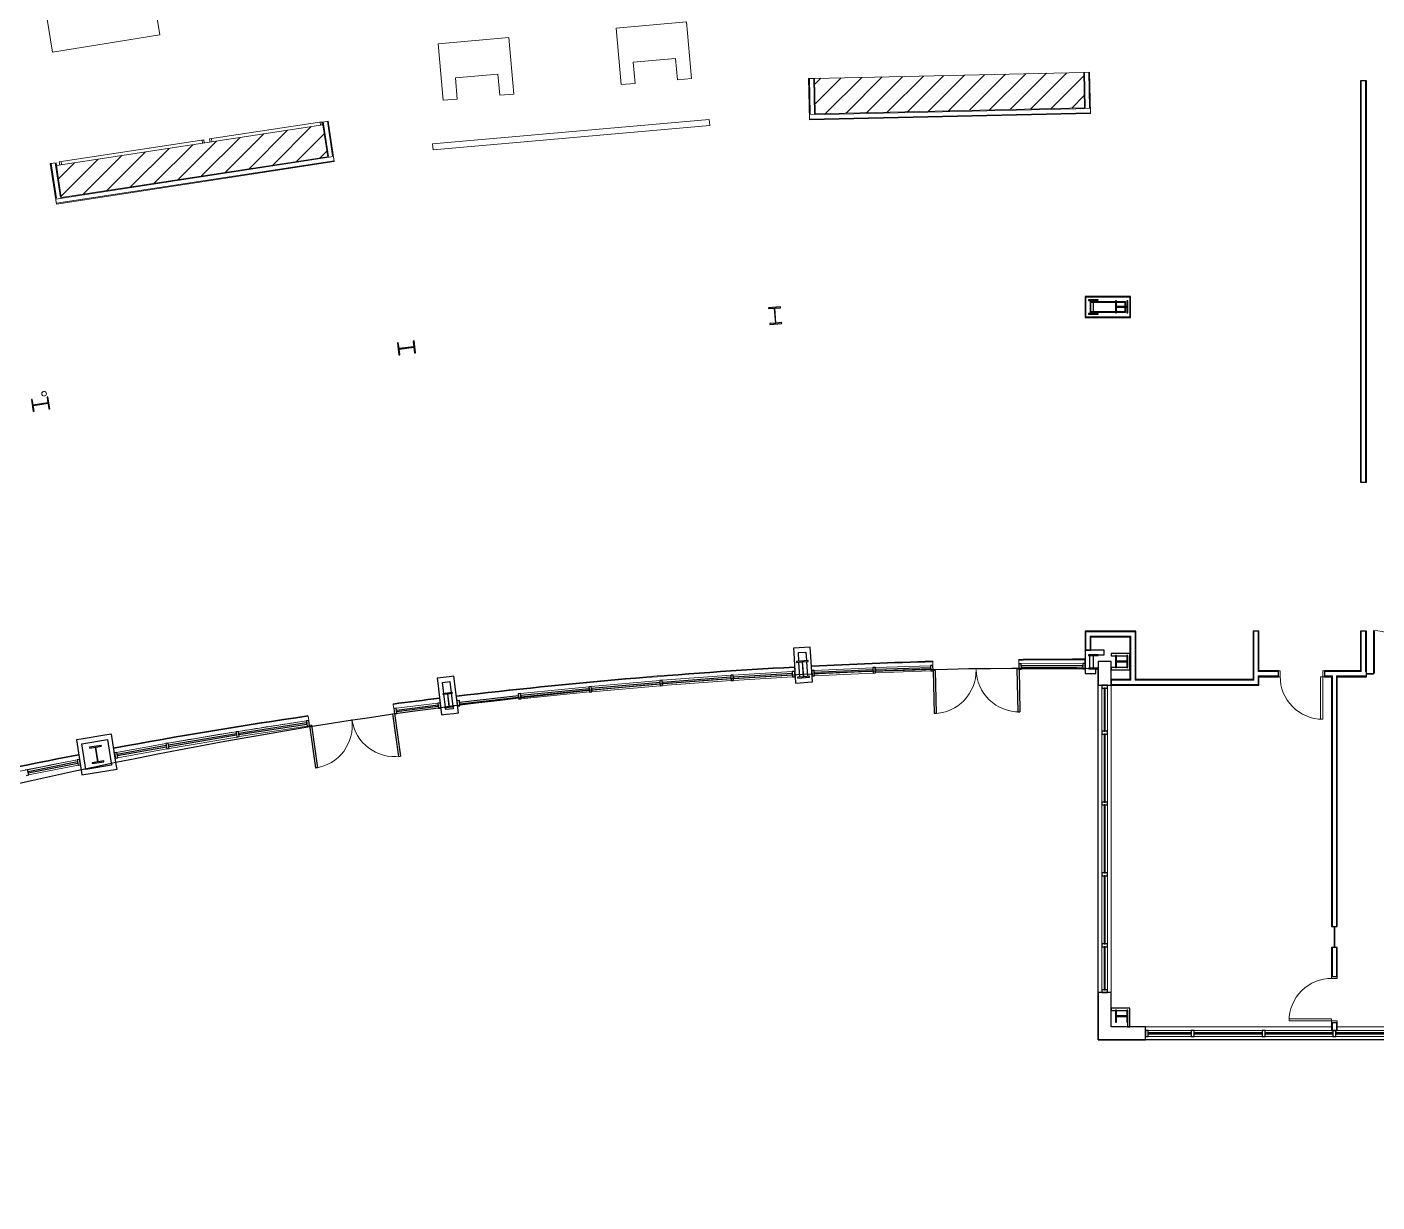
# Model space of a CAD drawing. Header units: millimetres. Extents: x -15988 to 119026, y 0 to 105082.
# Drawn here: x 26410 to 55424, y 0 to 25244 of the extents above; entities that cross this region are included whole.
import ezdxf

# ---------------------------------------------------------------- set-up
doc = ezdxf.new("R2010")
doc.units = ezdxf.units.MM
doc.header["$LTSCALE"] = 25
doc.header["$MEASUREMENT"] = 0
doc.layers.add('PLANON_CONSTRUCTION', color=8, linetype='CONTINUOUS', lineweight=18)
doc.layers.add('PLANON_FLOOR_POLYLINE', color=5, linetype='CONTINUOUS')

msp = doc.modelspace()

# ---------------------------------------------------------------- linework, layer by layer
at = {"layer": 'PLANON_CONSTRUCTION', "lineweight": 5}
for p, q in [((29142, 25826), (29262, 25074)), ((26955, 24704), (26835, 25457)), ((40587, 25353), (39069, 25220)), ((40694, 24138), (40587, 25353)), ((29262, 25074), (26955, 24704)), ((35248, 24885), (36767, 25018)), ((36767, 25018), (36873, 23804)), ((39069, 25220), (39176, 24005)), ((35355, 23671), (35248, 24885)), ((39439, 24487), (40350, 24567)), ((39479, 24032), (39439, 24487)), ((40350, 24567), (40390, 24112)), ((36529, 24233), (35618, 24153)), ((35618, 24153), (35658, 23697)), ((36569, 23777), (36529, 24233)), ((40390, 24112), (40694, 24138)), ((36873, 23804), (36569, 23777)), ((39176, 24005), (39479, 24032)), ((35658, 23697), (35355, 23671)), ((32744, 23209), (30334, 22840)), ((32717, 23134), (32707, 23203)), ((32755, 23140), (32744, 23209)), ((30208, 22821), (27104, 22347)), ((30181, 22747), (30171, 22815)), ((30219, 22752), (30208, 22821)), ((30334, 22840), (30344, 22772)), ((30372, 22846), (30382, 22777)), ((27104, 22347), (27114, 22278)), ((27141, 22352), (27152, 22283))]:
    msp.add_line(p, q, dxfattribs=at)
at = {"layer": 'PLANON_CONSTRUCTION'}
for p, q in [((43209, 24136), (43333, 24139)), ((43229, 23251), (43209, 24136)), ((43242, 23375), (43225, 24137)), ((43317, 24139), (43334, 23377)), ((43333, 24139), (43350, 23377)), ((49122, 24268), (49246, 24271)), ((49139, 23506), (49122, 24268)), ((49155, 23506), (49138, 24268)), ((49230, 24270), (49247, 23508)), ((49246, 24271), (49266, 23385)), ((55087, 15467), (55087, 24085)), ((55179, 15467), (55179, 24085)), ((43350, 23377), (49139, 23506)), ((32758, 23202), (32881, 23221)), ((32865, 23218), (32979, 22474)), ((32881, 23221), (33013, 22354)), ((35128, 22733), (41074, 23254)), ((41085, 23127), (41074, 23254)), ((43226, 23359), (49264, 23493)), ((49266, 23401), (43228, 23267)), ((49266, 23385), (43229, 23251)), ((32872, 22457), (32758, 23202)), ((32888, 22460), (32774, 23204)), ((41085, 23127), (35139, 22606)), ((35139, 22606), (35128, 22733)), ((27027, 21548), (32997, 22461)), ((33011, 22369), (27041, 21457)), ((33013, 22354), (27044, 21441)), ((27147, 21582), (32872, 22457)), ((26911, 22308), (27033, 22327)), ((27044, 21441), (26911, 22308)), ((27041, 21566), (26927, 22310)), ((27018, 22324), (27132, 21580)), ((27033, 22327), (27147, 21582)), ((49167, 19438), (50112, 19438)), ((49167, 19438), (49167, 19018)), ((49259, 19345), (49324, 19345)), ((49259, 19345), (49259, 19111)), ((49332, 19345), (49805, 19345)), ((49825, 19345), (50020, 19345)), ((50020, 19345), (50020, 19236)), ((50020, 19224), (50020, 19111)), ((50112, 19438), (50112, 19018)), ((50112, 19018), (49167, 19018)), ((49324, 19111), (49259, 19111)), ((49805, 19111), (49332, 19111)), ((50020, 19111), (49825, 19111)), ((49166, 12251), (49166, 11855)), ((50223, 12251), (49166, 12251)), ((50223, 11209), (50223, 12251)), ((52778, 11209), (52778, 12267)), ((52870, 11394), (52870, 12267)), ((55087, 11394), (55087, 12267)), ((55179, 11394), (55179, 12267)), ((55348, 11360), (55348, 12278)), ((55373, 11360), (55373, 12278)), ((49258, 12159), (49258, 11855)), ((50131, 12159), (49258, 12159)), ((50131, 11209), (50131, 12159)), ((45878, 11622), (45879, 11606)), ((47728, 11643), (47727, 11659)), ((47728, 11562), (47728, 11643)), ((49145, 11667), (49145, 11651)), ((49145, 11651), (49145, 11571)), ((40062, 11208), (41537, 11316)), ((41537, 11316), (41540, 11272)), ((41588, 11320), (42858, 11397)), ((41591, 11275), (41588, 11320)), ((42904, 11499), (42905, 11484)), ((42905, 11484), (42910, 11392)), ((43328, 11422), (44591, 11479)), ((44596, 11365), (43333, 11307)), ((44591, 11479), (44593, 11435)), ((44643, 11482), (45830, 11522)), ((44644, 11437), (44643, 11482)), ((45834, 11408), (44647, 11367)), ((45830, 11522), (45832, 11478)), ((45879, 11606), (45881, 11524)), ((47779, 11563), (49099, 11571)), ((47779, 11518), (47779, 11563)), ((49100, 11457), (47780, 11448)), ((53305, 11394), (52870, 11394)), ((53305, 11286), (53305, 11410)), ((53305, 11410), (53343, 11410)), ((53343, 11410), (53343, 11286)), ((54257, 11286), (54257, 11410)), ((54257, 11410), (54295, 11410)), ((54295, 11410), (54295, 11286)), ((55087, 11394), (54295, 11394)), ((55195, 11394), (55179, 11394)), ((55348, 11354), (55195, 11354)), ((55195, 11354), (55195, 11341)), ((55195, 11341), (55348, 11341)), ((55373, 11360), (55348, 11360)), ((55348, 11341), (55348, 11354)), ((37017, 10924), (38487, 11071)), ((38487, 11071), (38491, 11027)), ((38538, 11076), (40011, 11204)), ((38542, 11032), (38538, 11076)), ((40021, 11090), (38548, 10962)), ((40011, 11204), (40015, 11159)), ((40065, 11164), (40062, 11208)), ((41545, 11202), (40071, 11094)), ((42865, 11283), (41595, 11205)), ((49430, 4498), (49430, 11102)), ((49507, 10117), (49507, 11038)), ((49634, 10117), (49634, 11038)), ((49712, 11209), (50131, 11209)), ((49712, 11117), (52870, 11117)), ((49712, 11102), (49712, 4498)), ((50223, 11209), (52778, 11209)), ((53305, 11302), (52870, 11302)), ((52870, 11117), (52870, 11302)), ((53343, 11286), (53305, 11286)), ((54213, 11286), (54257, 11286)), ((54213, 10371), (54213, 11286)), ((54257, 11286), (54257, 10371)), ((54295, 11286), (54257, 11286)), ((54464, 11302), (54295, 11302)), ((54464, 11302), (54464, 5922)), ((55195, 11302), (54556, 11302)), ((54556, 11302), (54556, 5922)), ((35273, 10831), (35275, 10815)), ((35275, 10815), (35286, 10725)), ((35644, 10859), (35642, 10874)), ((35655, 10770), (35644, 10859)), ((37021, 10879), (37017, 10924)), ((38498, 10957), (37028, 10810)), ((32448, 10451), (32451, 10435)), ((34280, 10690), (34278, 10705)), ((34292, 10598), (34280, 10690)), ((34344, 10606), (35238, 10719)), ((34349, 10562), (34344, 10606)), ((35252, 10606), (34358, 10493)), ((30952, 10111), (32413, 10337)), ((32431, 10224), (30970, 9998)), ((32413, 10337), (32420, 10293)), ((32451, 10435), (32464, 10345)), ((54257, 10371), (54213, 10371)), ((29444, 9857), (30901, 10103)), ((30920, 9990), (29463, 9745)), ((30901, 10103), (30909, 10059)), ((30959, 10067), (30952, 10111)), ((49507, 8593), (49507, 10054)), ((49634, 8593), (49634, 10054)), ((28340, 9659), (29393, 9849)), ((29414, 9736), (28360, 9546)), ((29393, 9849), (29401, 9805)), ((29452, 9814), (29444, 9857)), ((26423, 9287), (27487, 9497)), ((26432, 9243), (26423, 9287)), ((27509, 9385), (26445, 9175)), ((49507, 7069), (49507, 8530)), ((49634, 7069), (49634, 8530)), ((49507, 5545), (49507, 7006)), ((49634, 5545), (49634, 7006)), ((54516, 5922), (54503, 5922)), ((54503, 5922), (54503, 5464)), ((54516, 5464), (54516, 5922)), ((49507, 4561), (49507, 5482)), ((49634, 4561), (49634, 5482)), ((54464, 5464), (54464, 4842)), ((54503, 5464), (54516, 5464)), ((54556, 5464), (54556, 4842)), ((54448, 4842), (54571, 4842)), ((54448, 4804), (54448, 4842)), ((54571, 4804), (54448, 4804)), ((54571, 4842), (54571, 4804)), ((53533, 3934), (54448, 3934)), ((53533, 3890), (53533, 3934)), ((54448, 3890), (53533, 3890)), ((54448, 3934), (54448, 3890)), ((54448, 3890), (54571, 3890)), ((54448, 3851), (54448, 3890)), ((54571, 3851), (54448, 3851)), ((54464, 3851), (54464, 3686)), ((54556, 3851), (54556, 3686)), ((54571, 3890), (54571, 3851)), ((50446, 3764), (54448, 3764)), ((50509, 3686), (51430, 3686)), ((50509, 3559), (51430, 3559)), ((51493, 3686), (52954, 3686)), ((51493, 3559), (52954, 3559)), ((53017, 3686), (54448, 3686)), ((53017, 3559), (54478, 3559)), ((54541, 3559), (56002, 3559)), ((54571, 3764), (57050, 3764)), ((54571, 3686), (56002, 3686)), ((57050, 3482), (50446, 3482))]:
    msp.add_line(p, q, dxfattribs=at)
at = {"layer": 'PLANON_CONSTRUCTION', "lineweight": 9}
for p, q in [((49122, 24268), (43333, 24139)), ((43333, 24139), (43350, 23377)), ((43336, 24008), (43470, 24142)), ((43345, 23586), (43910, 24152)), ((43572, 23382), (44351, 24162)), ((44013, 23392), (44792, 24172)), ((44453, 23402), (45233, 24181)), ((44894, 23412), (45674, 24191)), ((45335, 23421), (46115, 24201)), ((45776, 23431), (46556, 24211)), ((46217, 23441), (46996, 24221)), ((46658, 23451), (47437, 24230)), ((47099, 23461), (47878, 24240)), ((47539, 23470), (48319, 24250)), ((47980, 23480), (48760, 24260)), ((48421, 23490), (49124, 24193)), ((49139, 23506), (49122, 24268)), ((43350, 23377), (49139, 23506)), ((48862, 23500), (49133, 23771)), ((32767, 23142), (27043, 22267)), ((30672, 22121), (31499, 22948)), ((31181, 22199), (32008, 23026)), ((31690, 22277), (32517, 23104)), ((32199, 22355), (32796, 22952)), ((32872, 22457), (32767, 23142)), ((28637, 21810), (29464, 22637)), ((29146, 21888), (29973, 22715)), ((29655, 21966), (30482, 22793)), ((30163, 22043), (30990, 22870)), ((27143, 21609), (27937, 22404)), ((27147, 21582), (32872, 22457)), ((27619, 21654), (28446, 22481)), ((28128, 21732), (28955, 22559)), ((32708, 22432), (32854, 22578)), ((27043, 22267), (27147, 21582)), ((27086, 21983), (27428, 22326))]:
    msp.add_line(p, q, dxfattribs=at)
at = {"layer": 'PLANON_CONSTRUCTION', "lineweight": 30}
for p, q in [((55071, 24085), (55071, 15467)), ((55195, 24085), (55071, 24085)), ((55195, 15467), (55195, 24085)), ((50128, 19453), (49151, 19453)), ((49151, 19453), (49151, 19003)), ((50128, 19003), (50128, 19453)), ((49275, 19330), (49324, 19330)), ((49275, 19126), (49275, 19330)), ((49332, 19330), (49805, 19330)), ((49825, 19330), (50004, 19330)), ((50004, 19330), (50004, 19236)), ((50004, 19224), (50004, 19126)), ((49151, 19003), (50128, 19003)), ((49324, 19126), (49275, 19126)), ((49805, 19126), (49332, 19126)), ((50004, 19126), (49825, 19126)), ((55071, 15467), (55195, 15467)), ((49150, 12267), (49150, 11855)), ((50239, 12267), (49150, 12267)), ((50239, 11225), (50239, 12267)), ((52762, 12267), (52762, 11225)), ((52886, 12267), (52762, 12267)), ((52886, 11410), (52886, 12267)), ((55071, 12267), (55071, 11410)), ((55195, 12267), (55071, 12267)), ((55195, 11286), (55195, 12267)), ((49274, 11855), (49274, 12143)), ((49274, 12143), (50115, 12143)), ((50115, 12143), (50115, 11225)), ((49150, 11855), (49274, 11855)), ((53305, 11410), (52886, 11410)), ((53305, 11286), (53305, 11410)), ((55071, 11410), (54295, 11410)), ((54295, 11410), (54295, 11286)), ((50115, 11225), (49712, 11225)), ((49712, 11225), (49712, 11102)), ((49712, 11102), (52886, 11102)), ((52762, 11225), (50239, 11225)), ((52886, 11286), (53305, 11286)), ((52886, 11102), (52886, 11286)), ((54295, 11286), (54448, 11286)), ((54448, 11286), (54448, 5922)), ((54571, 11286), (55195, 11286)), ((54571, 5922), (54571, 11286)), ((54448, 5922), (54571, 5922)), ((54571, 5464), (54448, 5464)), ((54448, 5464), (54448, 4842)), ((54571, 4842), (54571, 5464)), ((54448, 4842), (54571, 4842)), ((54571, 3851), (54448, 3851)), ((54448, 3851), (54448, 3686)), ((54571, 3686), (54571, 3851)), ((54448, 3686), (54571, 3686))]:
    msp.add_line(p, q, dxfattribs=at)
at = {"layer": 'PLANON_CONSTRUCTION', "ltscale": 0.25}
for p, q in [((55071, 24046), (55071, 23919)), ((55071, 15639), (55071, 15512))]:
    msp.add_line(p, q, dxfattribs=at)
at = {"layer": 'PLANON_CONSTRUCTION', "lineweight": 25}
for p, q in [((42603, 19233), (42347, 19213)), ((42347, 19213), (42348, 19193)), ((42348, 19193), (42471, 19203)), ((42471, 19203), (42496, 18883)), ((42482, 19203), (42604, 19213)), ((42507, 18884), (42482, 19203)), ((42604, 19213), (42603, 19233)), ((49430, 19380), (49226, 19380)), ((49226, 19380), (49226, 19365)), ((49226, 19365), (49324, 19365)), ((49324, 19365), (49324, 19087)), ((49332, 19087), (49332, 19365)), ((49332, 19365), (49430, 19365)), ((49430, 19365), (49430, 19380)), ((49805, 19358), (49805, 19101)), ((49825, 19358), (49805, 19358)), ((49825, 19236), (49825, 19358)), ((50050, 19236), (49825, 19236)), ((49825, 19101), (49825, 19224)), ((49825, 19224), (50050, 19224)), ((50070, 19358), (50050, 19358)), ((50050, 19358), (50050, 19236)), ((50050, 19224), (50050, 19101)), ((50070, 19101), (50070, 19358)), ((42496, 18883), (42374, 18873)), ((42374, 18873), (42375, 18853)), ((42375, 18853), (42631, 18873)), ((42629, 18893), (42507, 18884)), ((42631, 18873), (42629, 18893)), ((49324, 19087), (49226, 19087)), ((49226, 19087), (49226, 19073)), ((49226, 19073), (49430, 19073)), ((49430, 19087), (49332, 19087)), ((49430, 19073), (49430, 19087)), ((49805, 19101), (49825, 19101)), ((50050, 19101), (50070, 19101)), ((34390, 18457), (34371, 18455)), ((34371, 18455), (34401, 18200)), ((34405, 18336), (34390, 18457)), ((34723, 18374), (34405, 18336)), ((34406, 18324), (34725, 18362)), ((34421, 18203), (34406, 18324)), ((34729, 18498), (34709, 18495)), ((34709, 18495), (34723, 18374)), ((34725, 18362), (34739, 18241)), ((34759, 18243), (34729, 18498)), ((34401, 18200), (34421, 18203)), ((34739, 18241), (34759, 18243)), ((26524, 17242), (26504, 17239)), ((26504, 17239), (26545, 16985)), ((26543, 17121), (26524, 17242)), ((26860, 17171), (26543, 17121)), ((26545, 17109), (26862, 17160)), ((26860, 17296), (26841, 17292)), ((26841, 17292), (26860, 17171)), ((26901, 17042), (26860, 17296)), ((26862, 17160), (26881, 17039)), ((26564, 16988), (26545, 17109)), ((26545, 16985), (26564, 16988)), ((26881, 17039), (26901, 17042)), ((43245, 11921), (42880, 11899)), ((42880, 11899), (42887, 11798)), ((43252, 11820), (43245, 11921)), ((42887, 11798), (42926, 11149)), ((43201, 11634), (42945, 11614)), ((42945, 11614), (42947, 11594)), ((42988, 11804), (43150, 11814)), ((42999, 11618), (42988, 11804)), ((43080, 11605), (43202, 11614)), ((43150, 11814), (43161, 11631)), ((43163, 11611), (43182, 11291)), ((43202, 11614), (43201, 11634)), ((43291, 11178), (43252, 11820)), ((49557, 11855), (49150, 11855)), ((49150, 11855), (49150, 11753)), ((49150, 11753), (49150, 11354)), ((49430, 11757), (49226, 11757)), ((49226, 11757), (49226, 11744)), ((49226, 11744), (49324, 11744)), ((49252, 11468), (49252, 11744)), ((49324, 11744), (49324, 11468)), ((49332, 11468), (49332, 11744)), ((49332, 11744), (49430, 11744)), ((49430, 11744), (49430, 11757)), ((49430, 11753), (49557, 11753)), ((49430, 11610), (49430, 11468)), ((49712, 11610), (49430, 11610)), ((49557, 11753), (49557, 11855)), ((50115, 11787), (49712, 11787)), ((49712, 11787), (49712, 11737)), ((49712, 11737), (49806, 11737)), ((49712, 11102), (49712, 11610)), ((49805, 11738), (49805, 11481)), ((49825, 11738), (49805, 11738)), ((49825, 11616), (49825, 11738)), ((49825, 11737), (50050, 11737)), ((50050, 11616), (49825, 11616)), ((50070, 11738), (50050, 11738)), ((50050, 11738), (50050, 11616)), ((50070, 11481), (50070, 11738)), ((50115, 11737), (50115, 11787)), ((50115, 11432), (50115, 11737)), ((42861, 11352), (41591, 11275)), ((41592, 11250), (42863, 11327)), ((42909, 11400), (42858, 11397)), ((42858, 11397), (42865, 11283)), ((42863, 11327), (42861, 11352)), ((42916, 11286), (42909, 11400)), ((42947, 11594), (43069, 11604)), ((43020, 11278), (43001, 11598)), ((43069, 11604), (43094, 11284)), ((43105, 11285), (43080, 11605)), ((44593, 11435), (43330, 11377)), ((43330, 11377), (43331, 11352)), ((43331, 11352), (44594, 11410)), ((44594, 11410), (44593, 11435)), ((45832, 11478), (44644, 11437)), ((44644, 11437), (44645, 11412)), ((44645, 11412), (45833, 11453)), ((45833, 11453), (45832, 11478)), ((45884, 11416), (45903, 10493)), ((45929, 11417), (45885, 11416)), ((45929, 11417), (45948, 10494)), ((47685, 11453), (47729, 11454)), ((47685, 11453), (47704, 10531)), ((47730, 11454), (47749, 10531)), ((49099, 11527), (47779, 11518)), ((47779, 11518), (47779, 11493)), ((47779, 11493), (49099, 11501)), ((49150, 11571), (49099, 11571)), ((49099, 11571), (49100, 11457)), ((49099, 11501), (49099, 11527)), ((49100, 11457), (49151, 11457)), ((49151, 11457), (49150, 11571)), ((49150, 11354), (49252, 11354)), ((49324, 11468), (49226, 11468)), ((49226, 11468), (49226, 11455)), ((49226, 11455), (49430, 11455)), ((49252, 11354), (49379, 11354)), ((49430, 11468), (49332, 11468)), ((49379, 11354), (49379, 11455)), ((49430, 11455), (49430, 11468)), ((49430, 11455), (49430, 11102)), ((49806, 11483), (49712, 11483)), ((49712, 11483), (49712, 11432)), ((49712, 11432), (50065, 11432)), ((49805, 11481), (49825, 11481)), ((49825, 11481), (49825, 11604)), ((49825, 11604), (50050, 11604)), ((50050, 11483), (49825, 11483)), ((50050, 11604), (50050, 11481)), ((50050, 11481), (50070, 11481)), ((50065, 11432), (50115, 11432)), ((35485, 11283), (35224, 11251)), ((35224, 11251), (35236, 11150)), ((35236, 11150), (35320, 10465)), ((35337, 11163), (35498, 11182)), ((35366, 10923), (35337, 11163)), ((35586, 11296), (35485, 11283)), ((35498, 11182), (35527, 10942)), ((35683, 10509), (35586, 11296)), ((38491, 11027), (37021, 10879)), ((38494, 11002), (38491, 11027)), ((40015, 11159), (38542, 11032)), ((38542, 11032), (38544, 11006)), ((38544, 11006), (40017, 11134)), ((40017, 11134), (40015, 11159)), ((41540, 11272), (40065, 11164)), ((40065, 11164), (40067, 11138)), ((40067, 11138), (41542, 11246)), ((41542, 11246), (41540, 11272)), ((41591, 11275), (41592, 11250)), ((42865, 11283), (42916, 11286)), ((42926, 11149), (43028, 11157)), ((43094, 11284), (42972, 11274)), ((42972, 11274), (42973, 11254)), ((42973, 11254), (43229, 11275)), ((43028, 11157), (43190, 11170)), ((43228, 11295), (43105, 11285)), ((43190, 11170), (43291, 11178)), ((43229, 11275), (43228, 11295)), ((49430, 11102), (49712, 11102)), ((49507, 11102), (49507, 11038)), ((49634, 11102), (49507, 11102)), ((49507, 11038), (49634, 11038)), ((49558, 11038), (49558, 10117)), ((49584, 11038), (49558, 11038)), ((49584, 10117), (49584, 11038)), ((49634, 11038), (49634, 11102)), ((35550, 10945), (35348, 10921)), ((35348, 10921), (35349, 10908)), ((35349, 10908), (35447, 10919)), ((35402, 10636), (35368, 10910)), ((35447, 10919), (35479, 10645)), ((35454, 10920), (35551, 10932)), ((35487, 10646), (35454, 10920)), ((35529, 10929), (35562, 10655)), ((35551, 10932), (35550, 10945)), ((36970, 10874), (35707, 10731)), ((35710, 10706), (36973, 10849)), ((36973, 10849), (36970, 10874)), ((37021, 10879), (37023, 10854)), ((37023, 10854), (38494, 11002)), ((34264, 10486), (34307, 10492)), ((34264, 10486), (34391, 9572)), ((34308, 10492), (34435, 9578)), ((35243, 10675), (34349, 10562)), ((34349, 10562), (34352, 10537)), ((34352, 10537), (35246, 10650)), ((35288, 10726), (35238, 10719)), ((35238, 10719), (35252, 10606)), ((35246, 10650), (35243, 10675)), ((35252, 10606), (35302, 10612)), ((35302, 10612), (35288, 10726)), ((35320, 10465), (35421, 10477)), ((35479, 10645), (35382, 10633)), ((35382, 10633), (35383, 10620)), ((35383, 10620), (35585, 10645)), ((35409, 10578), (35403, 10623)), ((35570, 10598), (35409, 10578)), ((35421, 10477), (35582, 10497)), ((35584, 10658), (35487, 10646)), ((35564, 10642), (35570, 10598)), ((35582, 10497), (35683, 10509)), ((35585, 10645), (35584, 10658)), ((35707, 10731), (35710, 10706)), ((45948, 10494), (45903, 10493)), ((47704, 10531), (47749, 10531)), ((32420, 10293), (30959, 10067)), ((30963, 10042), (32424, 10268)), ((32424, 10268), (32420, 10293)), ((32479, 10238), (32607, 9324)), ((32523, 10244), (32480, 10238)), ((32523, 10244), (32651, 9330)), ((27571, 9945), (27471, 9929)), ((27471, 9929), (27575, 9277)), ((28123, 10034), (27571, 9945)), ((27587, 9845), (28139, 9933)), ((28223, 10050), (28123, 10034)), ((28139, 9933), (28227, 9382)), ((28328, 9398), (28223, 10050)), ((30909, 10059), (29452, 9814)), ((29456, 9789), (30913, 10034)), ((30913, 10034), (30909, 10059)), ((30959, 10067), (30963, 10042)), ((49558, 10117), (49584, 10117)), ((49558, 10054), (49558, 8593)), ((49584, 10054), (49558, 10054)), ((49584, 8593), (49584, 10054)), ((27676, 9293), (27587, 9845)), ((28005, 9809), (27754, 9769)), ((27754, 9769), (27757, 9751)), ((27757, 9751), (27877, 9770)), ((27877, 9770), (27927, 9455)), ((27887, 9772), (28008, 9791)), ((27938, 9457), (27887, 9772)), ((28008, 9791), (28005, 9809)), ((29401, 9805), (28348, 9615)), ((28348, 9615), (28352, 9590)), ((28352, 9590), (29406, 9780)), ((29406, 9780), (29401, 9805)), ((29452, 9814), (29456, 9789)), ((34391, 9572), (34435, 9578)), ((27495, 9454), (26432, 9243)), ((26437, 9218), (27500, 9429)), ((27536, 9507), (27487, 9497)), ((27487, 9497), (27509, 9385)), ((27500, 9429), (27495, 9454)), ((27509, 9385), (27559, 9395)), ((27559, 9395), (27536, 9507)), ((27591, 9177), (28344, 9297)), ((28227, 9382), (27676, 9293)), ((27927, 9455), (27807, 9436)), ((27807, 9436), (27810, 9418)), ((27810, 9418), (28061, 9458)), ((28058, 9476), (27938, 9457)), ((28061, 9458), (28058, 9476)), ((28344, 9297), (28328, 9398)), ((32651, 9330), (32607, 9324)), ((26432, 9243), (26437, 9218)), ((27575, 9277), (27591, 9177)), ((49558, 8593), (49584, 8593)), ((49558, 8530), (49558, 7069)), ((49584, 8530), (49558, 8530)), ((49584, 7069), (49584, 8530)), ((49558, 7069), (49584, 7069)), ((49558, 7006), (49558, 5545)), ((49584, 7006), (49558, 7006)), ((49584, 5545), (49584, 7006)), ((49558, 5545), (49584, 5545)), ((49558, 5482), (49558, 4561)), ((49584, 5482), (49558, 5482)), ((49584, 4561), (49584, 5482)), ((49430, 4498), (49430, 3990)), ((49712, 4498), (49430, 4498)), ((49558, 4561), (49584, 4561)), ((49712, 3990), (49712, 4498)), ((50115, 4167), (49712, 4167)), ((49712, 4167), (49712, 4117)), ((49712, 4117), (49806, 4117)), ((49805, 4118), (49805, 3861)), ((49825, 4118), (49805, 4118)), ((49825, 3996), (49825, 4118)), ((49825, 4117), (50050, 4117)), ((50070, 4118), (50050, 4118)), ((50050, 4118), (50050, 3996)), ((50070, 3861), (50070, 4118)), ((50115, 4117), (50115, 4167)), ((50115, 3764), (50115, 4117)), ((49430, 3990), (49430, 3482)), ((49712, 3764), (49712, 3990)), ((49805, 3861), (49825, 3861)), ((50050, 3996), (49825, 3996)), ((49825, 3861), (49825, 3984)), ((49825, 3984), (50050, 3984)), ((50050, 3984), (50050, 3861)), ((50050, 3861), (50070, 3861)), ((50065, 3861), (50065, 3764)), ((49938, 3764), (49712, 3764)), ((50446, 3764), (49938, 3764)), ((50065, 3764), (50115, 3764)), ((50446, 3482), (50446, 3764)), ((51430, 3636), (50509, 3636)), ((50509, 3636), (50509, 3610)), ((50509, 3610), (51430, 3610)), ((51430, 3610), (51430, 3636)), ((52954, 3636), (51493, 3636)), ((51493, 3636), (51493, 3610)), ((51493, 3610), (52954, 3610)), ((52954, 3610), (52954, 3636)), ((54478, 3636), (53017, 3636)), ((53017, 3636), (53017, 3610)), ((53017, 3610), (54478, 3610)), ((54478, 3610), (54478, 3636)), ((56002, 3636), (54541, 3636)), ((54541, 3636), (54541, 3610)), ((54541, 3610), (56002, 3610)), ((49430, 3482), (49712, 3482)), ((49712, 3482), (49938, 3482)), ((49938, 3482), (50446, 3482))]:
    msp.add_line(p, q, dxfattribs=at)
at = {"layer": 'PLANON_CONSTRUCTION', "lineweight": 25, "extrusion": (0, 0, -1)}
for p, q in [((41588, 11320), (41537, 11316)), ((41537, 11316), (41545, 11202)), ((41595, 11206), (41588, 11320)), ((43328, 11422), (43277, 11419)), ((43277, 11419), (43282, 11305)), ((43333, 11307), (43328, 11422)), ((44642, 11482), (44591, 11480)), ((44591, 11480), (44596, 11365)), ((44596, 11365), (44647, 11367)), ((44647, 11367), (44642, 11482)), ((45881, 11524), (45831, 11523)), ((45831, 11523), (45834, 11408)), ((45834, 11408), (45885, 11410)), ((45885, 11410), (45881, 11524)), ((47779, 11563), (47728, 11562)), ((47728, 11562), (47729, 11448)), ((47729, 11448), (47780, 11449)), ((47780, 11449), (47779, 11563)), ((38538, 11076), (38487, 11071)), ((38487, 11071), (38498, 10957)), ((38549, 10962), (38538, 11076)), ((40062, 11208), (40011, 11204)), ((40011, 11204), (40020, 11090)), ((40020, 11090), (40071, 11094)), ((40071, 11094), (40062, 11208)), ((41545, 11202), (41595, 11206)), ((43282, 11305), (43333, 11307)), ((35702, 10775), (35651, 10770)), ((35651, 10770), (35664, 10656)), ((35715, 10662), (35702, 10775)), ((37016, 10924), (36966, 10918)), ((36966, 10918), (36978, 10805)), ((36978, 10805), (37028, 10810)), ((37028, 10810), (37016, 10924)), ((38498, 10957), (38549, 10962)), ((34343, 10606), (34293, 10600)), ((34293, 10600), (34308, 10486)), ((34308, 10486), (34358, 10493)), ((34358, 10493), (34343, 10606)), ((35664, 10656), (35715, 10662)), ((32464, 10345), (32414, 10337)), ((32414, 10337), (32430, 10224)), ((32430, 10224), (32481, 10232)), ((32481, 10232), (32464, 10345)), ((30952, 10111), (30902, 10103)), ((30902, 10103), (30920, 9990)), ((30920, 9990), (30970, 9998)), ((30970, 9998), (30952, 10111)), ((49507, 10117), (49507, 10054)), ((49634, 10117), (49507, 10117)), ((49507, 10054), (49634, 10054)), ((49634, 10054), (49634, 10117)), ((28340, 9659), (28290, 9650)), ((28290, 9650), (28310, 9537)), ((28360, 9546), (28340, 9659)), ((29444, 9858), (29394, 9849)), ((29394, 9849), (29413, 9736)), ((29413, 9736), (29463, 9745)), ((29463, 9745), (29444, 9858)), ((26423, 9287), (26373, 9277)), ((26446, 9175), (26423, 9287)), ((28310, 9537), (28360, 9546)), ((26396, 9165), (26446, 9175)), ((49507, 8593), (49507, 8530)), ((49634, 8593), (49507, 8593)), ((49507, 8530), (49634, 8530)), ((49634, 8530), (49634, 8593)), ((49507, 7069), (49507, 7006)), ((49634, 7069), (49507, 7069)), ((49507, 7006), (49634, 7006)), ((49634, 7006), (49634, 7069)), ((49507, 5545), (49507, 5482)), ((49634, 5545), (49507, 5545)), ((49634, 5482), (49634, 5545)), ((49507, 5482), (49634, 5482)), ((49507, 4561), (49507, 4498)), ((49634, 4561), (49507, 4561)), ((49507, 4498), (49634, 4498)), ((49634, 4498), (49634, 4561)), ((50509, 3686), (50446, 3686)), ((50446, 3686), (50446, 3559)), ((50446, 3559), (50509, 3559)), ((50509, 3559), (50509, 3686)), ((51493, 3686), (51430, 3686)), ((51430, 3686), (51430, 3559)), ((51430, 3559), (51493, 3559)), ((51493, 3559), (51493, 3686)), ((53017, 3686), (52954, 3686)), ((52954, 3686), (52954, 3559)), ((52954, 3559), (53017, 3559)), ((53017, 3559), (53017, 3686)), ((54541, 3686), (54478, 3686)), ((54478, 3686), (54478, 3559)), ((54478, 3559), (54541, 3559)), ((54541, 3559), (54541, 3686))]:
    msp.add_line(p, q, dxfattribs=at)
at = {"layer": 'PLANON_CONSTRUCTION'}
for centre, radius, start, end in [((26776, 17366), 50.8, 90, 180), ((26776, 17366), 50.8, 0, 90), ((26776, 17366), 50.8, 180, 0), ((49091, -102860), 114526, 91.60727, 92.91321), ((49091, -102860), 114526, 89.97284, 90.68209), ((49091, -102860), 114511, 89.97284, 90.68209), ((49091, -102860), 114526, 93.09653, 96.74354), ((49091, -102860), 114511, 93.09653, 96.74354), ((49091, -102860), 114511, 91.60727, 92.91313), ((45884, 11416), 923, 271.1871, 1.1871), ((47730, 11454), 923, 181.1871, 271.1871), ((49102, -102950), 114618, 96.92974, 97.43117), ((49102, -102950), 114603, 96.92974, 97.43117), ((49091, -102860), 114526, 98.35548, 100.47451), ((49091, -102860), 114511, 98.35548, 100.47471), ((49091, -102860), 114418, 98.47681, 99.0815), ((32479, 10238), 923, 277.9343, 7.9343), ((34308, 10492), 923, 187.9343, 277.9343), ((49091, -102860), 114418, 99.18079, 100.47582), ((49091, -102860), 114526, 100.85588, 102.12188), ((49091, -102860), 114511, 100.85612, 102.12171), ((49091, -102860), 114418, 100.85754, 102.12069)]:
    msp.add_arc(centre, radius, start, end, dxfattribs=at)
at = {"layer": 'PLANON_CONSTRUCTION', "lineweight": 9}
for centre, radius, start, end in [((55348, 11360), 918, 0, 90), ((54257, 11286), 914, 179.5, 270), ((54448, 3890), 914, 89.5, 180)]:
    msp.add_arc(centre, radius, start, end, dxfattribs=at)
at = {"layer": 'PLANON_FLOOR_POLYLINE', "ltscale": 0.25}
msp.add_lwpolyline([(0, 0), (-15988, 33911, -0.112855), (49811, 48639), (49811, 48236), (72290, 48236), (72290, 105082), (111406, 105082), (111406, 58346), (96166, 58346), (96166, 42598), (119026, 42598), (119026, 3482), (49430, 3482), (49430, 11455, 0.075233), (20245, 7418, 0.047303)], format="xyb", close=True, dxfattribs=at)

doc.saveas('drawing.dxf')
